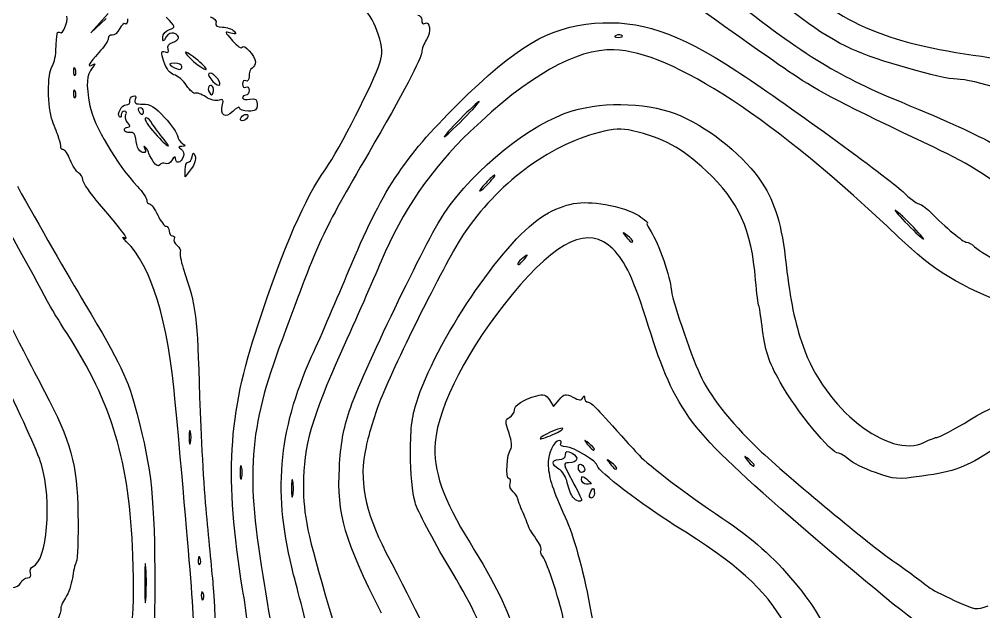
# Model space of a CAD drawing. Extents: x 32 to 2531, y 46 to 1398.
# Drawn here: x 960.5 to 1362.7, y 904.9 to 1152 of the extents above; entities that cross this region are included whole.
import ezdxf

# ---------------------------------------------------------------- set-up
doc = ezdxf.new("R2010")
doc.units = 0
doc.layers.add('IMAGE', color=7, linetype='CONTINUOUS')

msp = doc.modelspace()

# ---------------------------------------------------------------- linework, layer by layer
at = {"layer": 'IMAGE', "color": 7}
for points in [[(997.61695, 1154.31988), (990.40459, 1146.31988), (996.79815, 1152.31988)], [(1041.1254, 1123.95917), (1041.1254, 1123.95877)], [(1032.2113, 1089.57097), (1029.7125, 1086.31988), (1029.6825, 1089.31988), (1029.6829, 1089.31988)], [(1181.6057, 993.23385), (1183.3369, 990.46168), (1185.6349, 993.2996)], [(1013.3081, 923.27519), (1013.3044, 923.27519)]]:
    msp.add_lwpolyline(points, dxfattribs=at)
for points in [[(1211.9588, 1145.12536), (1211.9588, 1145.12536)], [(1034.9362, 1134.85648), (1034.9362, 1134.85648)], [(983.89731, 1131.23655), (983.89731, 1131.23655)], [(1028.3199, 1132.31988), (1028.3199, 1132.31988)], [(1042.5064, 1128.03813), (1042.5064, 1128.03813)], [(983.89731, 1121.90321), (983.89731, 1121.90321)], [(1012.3199, 1113.65321), (1012.3199, 1113.65321)], [(1052.9865, 1110.98655), (1052.9865, 1110.98655)], [(1145.6532, 1110.31985), (1145.6532, 1110.31985)], [(1020.1051, 1102.80793), (1020.1051, 1102.80793)], [(1016.3217, 1092.7064), (1016.3217, 1092.7064)], [(1156.3199, 1083.65321), (1156.3199, 1083.65321)], [(1332.3199, 1066.31985), (1332.3199, 1066.31985)], [(1216.3199, 1059.48996), (1216.3199, 1059.48996)], [(1171.1566, 1051.98655), (1171.1566, 1051.98655)], [(1187.0154, 981.40087), (1187.0154, 981.40087)], [(1031.9057, 979.98655), (1031.9057, 979.98655)], [(1200.3199, 972.82329), (1200.3199, 972.82329)], [(1053.239, 965.31988), (1053.239, 965.31988)], [(1266.9865, 966.15663), (1266.9865, 966.15663)], [(1193.6532, 965.06524), (1193.6532, 965.06524)], [(1209.6532, 964.82329), (1209.6532, 964.82329)], [(1074.5942, 959.31985), (1074.5942, 959.31985)], [(1194.9865, 960.03869), (1194.9865, 960.03869)], [(1198.5044, 954.31988), (1198.5044, 954.31988)], [(1191.3038, 952.65321), (1191.3038, 952.65321)], [(1035.8973, 927.23655), (1035.8973, 927.23655)], [(1037.2306, 912.56988), (1037.2306, 912.56988)]]:
    msp.add_lwpolyline(points, close=True, dxfattribs=at)
for points in [[(1283.007, 1129.104), (1266.3163, 1140.38281), (1207.6003, 1182.42376), (1198.1311, 1189.87555)], [(1276.2891, 1175.87376), (1299.1996, 1151.98091), (1318.3776, 1142.90028), (1358.3199, 1137.03288)], [(1307.6398, 1139.53201), (1294.139, 1145.76975), (1280.0692, 1156.30497), (1264.9102, 1171.52715)], [(1110.1645, 1145.74171), (1107.306, 1154.48111), (1102.9079, 1159.52023), (1089.1696, 1169.7964)], [(1249.3393, 1167.19637), (1284.6084, 1139.06267), (1299.4516, 1129.54601), (1324.3199, 1119.12303)], [(977.50163, 1146.41356), (978.7386, 1145.64907), (980.75621, 1150.44661), (980.40608, 1153.31988)], [(1004.7716, 1150.08979), (1004.2871, 1150.57432), (1003.188, 1149.62432), (1002.3293, 1147.97867)], [(1005.6526, 1152.09768), (1005.6526, 1150.5088), (1005.2562, 1149.60524), (1004.7716, 1150.08979)], [(1023.1194, 1147.69554), (1025.8189, 1148.55232), (1025.771, 1148.73747), (1021.786, 1152.84887)], [(1040.0824, 1153.01933), (1041.8441, 1152.48431), (1042.8955, 1151.34064), (1042.5215, 1150.36609)], [(1042.5215, 1150.36609), (1042.0944, 1149.25312), (1043.0296, 1148.65321), (1045.1917, 1148.65321)], [(1126.6535, 1153.67367), (1127.5702, 1153.66297), (1128.3202, 1152.71784), (1128.3202, 1151.57456)], [(1128.3202, 1151.57456), (1128.3202, 1150.43128), (1128.8573, 1149.82784), (1129.5138, 1150.23357)], [(1129.5138, 1150.23357), (1131.7601, 1151.62185), (1132.3833, 1146.61488), (1130.3504, 1143.51229)], [(1143.2475, 1116.44852), (1167.9011, 1140.82787), (1181.2457, 1148.74271), (1200.3199, 1150.29884)], [(1200.3199, 1150.29884), (1219.2957, 1151.84695), (1234.4765, 1146.75669), (1259.6532, 1130.40377)], [(975.77029, 1138.79409), (976.1298, 1146.61383), (976.25883, 1147.18165), (977.50163, 1146.41356)], [(1002.3293, 1147.97867), (1001.4705, 1146.33302), (1000.067, 1145.13658), (999.21028, 1145.31991)], [(1020.3598, 1144.56334), (1020.3378, 1145.79726), (1021.5793, 1147.20675), (1023.1194, 1147.69554)], [(1025.0212, 1146.12185), (1023.9375, 1146.53771), (1022.4609, 1145.85429), (1021.7284, 1144.59784)], [(1024.3873, 1142.34148), (1027.4702, 1143.31995), (1027.7636, 1145.06951), (1025.0212, 1146.12185)], [(1045.1917, 1148.65321), (1047.0219, 1148.65321), (1049.2243, 1147.91077), (1050.0859, 1147.00336)], [(1048.7101, 1146.24163), (1045.9276, 1147.08147), (1045.9633, 1146.90668), (1049.3667, 1143.02808)], [(1050.0859, 1147.00336), (1051.3153, 1145.70869), (1051.0191, 1145.54471), (1048.7101, 1146.24163)], [(997.64644, 1143.98658), (997.64244, 1143.06991), (995.84305, 1140.40246), (993.64644, 1138.05888)], [(999.21028, 1145.31991), (998.35356, 1145.50324), (997.64984, 1144.90324), (997.64644, 1143.98658)], [(1021.7284, 1144.59784), (1020.4969, 1142.48543), (1020.3974, 1142.48292), (1020.3598, 1144.56334)], [(1022.5358, 1139.56984), (1022.0806, 1140.75595), (1022.8041, 1141.83899), (1024.3873, 1142.34148)], [(1049.3667, 1143.02808), (1051.3463, 1140.77215), (1053.1786, 1139.5646), (1053.4386, 1140.34463)], [(1053.4386, 1140.34463), (1054.0193, 1142.08672), (1058.9859, 1136.58045), (1058.9859, 1134.19456)], [(1110.8923, 1133.8704), (1112.178, 1137.90127), (1112.0509, 1139.97467), (1110.1645, 1145.74171)], [(1130.3504, 1143.51229), (1129.2338, 1141.80809), (1128.3202, 1139.46521), (1128.3202, 1138.30592)], [(1209.4032, 1145.23061), (1208.3396, 1144.80498), (1208.6555, 1144.48904), (1210.2088, 1144.42506)], [(1211.9588, 1145.12541), (1211.5157, 1145.56846), (1210.3657, 1145.61582), (1209.4032, 1145.23061)], [(1210.2088, 1144.42506), (1211.6143, 1144.36716), (1212.4018, 1144.6823), (1211.9588, 1145.12536)], [(974.14236, 1132.12743), (974.91485, 1133.12157), (975.64743, 1136.12157), (975.77029, 1138.79409)], [(993.64644, 1138.05888), (989.48961, 1133.62396), (988.45188, 1131.44115), (991.31928, 1133.16383)], [(1020.828, 1134.34007), (1019.5586, 1138.42331), (1019.6303, 1139.02459), (1021.3098, 1138.38012)], [(1021.3098, 1138.38012), (1022.6471, 1137.86692), (1023.0421, 1138.25025), (1022.5358, 1139.56984)], [(1029.8327, 1138.2582), (1029.1358, 1137.58837), (1036.732, 1131.07917), (1038.2695, 1131.02868)], [(1034.9362, 1134.85648), (1032.3972, 1136.98495), (1030.1007, 1138.51572), (1029.8327, 1138.2582)], [(1128.3202, 1138.30592), (1128.3202, 1135.78731), (1120.4789, 1120.87999), (1106.2356, 1096.31992)], [(1208.4895, 1139.23873), (1192.5758, 1139.67733), (1172.9636, 1128.52825), (1148.5169, 1105.14557)], [(1327.1337, 1061.13447), (1276.0437, 1109.99355), (1232.6294, 1138.57344), (1208.4895, 1139.23873)], [(1351.5218, 1126.98655), (1345.3493, 1126.98655), (1317.6584, 1134.90311), (1307.6398, 1139.53201)], [(1025.0221, 1128.86141), (1023.3631, 1129.27971), (1021.7434, 1131.39547), (1020.828, 1134.34007)], [(1038.2695, 1131.02868), (1038.9751, 1131.00548), (1037.4751, 1132.72801), (1034.9362, 1134.85648)], [(1058.9859, 1134.19456), (1058.9859, 1133.25004), (1058.3859, 1132.10644), (1057.6526, 1131.65321)], [(1358.3199, 1137.03288), (1377.8181, 1134.16864), (1377.9535, 1134.14275), (1386.6685, 1131.60923)], [(974.33803, 1109.65321), (972.28515, 1115.21943), (972.16015, 1129.57645), (974.14236, 1132.12743)], [(983.09181, 1130.43099), (983.03391, 1129.02544), (983.34905, 1128.23793), (983.79211, 1128.68099)], [(983.89736, 1131.23655), (983.47173, 1132.30019), (983.15579, 1131.98425), (983.09181, 1130.43099)], [(983.79211, 1128.68099), (984.23516, 1129.12405), (984.28252, 1130.27405), (983.89731, 1131.23655)], [(991.06371, 1131.79795), (988.49152, 1128.63039), (988.24535, 1125.14503), (989.94144, 1115.90858)], [(991.31928, 1133.16383), (992.35264, 1133.78466), (992.25553, 1133.2657), (991.06371, 1131.79795)], [(1025.3199, 1133.6328), (1022.894, 1133.6163), (1022.7026, 1133.36504), (1024.3199, 1132.31988)], [(1024.3199, 1132.31988), (1026.9049, 1130.64932), (1028.3199, 1130.64932), (1028.3199, 1132.31988)], [(1028.3199, 1132.31988), (1028.3199, 1133.05321), (1026.9699, 1133.64403), (1025.3199, 1133.6328)], [(1057.6526, 1131.65321), (1056.9193, 1131.19999), (1056.3193, 1129.62917), (1056.3193, 1128.16251)], [(1088.3302, 1089.65321), (1093.9207, 1097.60283), (1108.3347, 1125.85117), (1110.8923, 1133.8704)], [(1259.6532, 1130.40377), (1277.6543, 1118.7116), (1323.3467, 1085.53379), (1328.9163, 1080.11096)], [(1030.3027, 1124.34461), (1028.8849, 1126.45405), (1026.5087, 1128.48661), (1025.0221, 1128.86141)], [(1039.5739, 1129.35163), (1039.1286, 1128.90639), (1039.8643, 1127.41711), (1041.2088, 1126.04211)], [(1042.5064, 1128.03813), (1041.3387, 1129.20579), (1040.0191, 1129.79687), (1039.5739, 1129.35163)], [(1041.2088, 1126.04211), (1042.5532, 1124.66711), (1043.8729, 1124.07603), (1044.1413, 1124.72861)], [(1044.1413, 1124.72861), (1044.4098, 1125.38119), (1043.674, 1126.87048), (1042.5064, 1128.03813)], [(1054.9859, 1126.31988), (1054.2526, 1126.77311), (1053.6526, 1126.17311), (1053.6526, 1124.98655)], [(1056.3193, 1128.16251), (1056.3193, 1126.69584), (1055.7193, 1125.86665), (1054.9859, 1126.31988)], [(1341.8183, 1098.58695), (1303.8945, 1116.60079), (1293.6194, 1121.93259), (1283.007, 1129.104)], [(1387.3951, 1116.17957), (1381.3251, 1119.90149), (1357.8058, 1126.98655), (1351.5218, 1126.98655)], [(983.89736, 1121.90321), (983.47173, 1122.96685), (983.15579, 1122.65092), (983.09181, 1121.09765)], [(1033.8955, 1121.13665), (1033.3372, 1120.7916), (1031.7204, 1122.23517), (1030.3027, 1124.34461)], [(1041.1254, 1123.95877), (1039.7701, 1125.31412), (1038.6518, 1123.27359), (1039.7638, 1121.47427)], [(1041.3695, 1121.46927), (1041.6783, 1122.39566), (1041.5685, 1123.51611), (1041.1254, 1123.95917)], [(1053.6526, 1124.98655), (1053.6526, 1123.79999), (1054.2526, 1123.19999), (1054.9859, 1123.65321)], [(1054.9859, 1123.65321), (1055.7193, 1124.10644), (1056.3193, 1123.54188), (1056.3193, 1122.39857)], [(1056.3193, 1122.39857), (1056.3193, 1121.25529), (1055.7193, 1120.31988), (1054.9859, 1120.31988)], [(983.09181, 1121.09765), (983.03391, 1119.69211), (983.34905, 1118.9046), (983.79211, 1119.34765)], [(983.79211, 1119.34765), (984.23516, 1119.79072), (984.28252, 1120.94072), (983.89731, 1121.90321)], [(1006.6532, 1117.81988), (1006.4699, 1118.64488), (1007.0703, 1119.59501), (1007.9875, 1119.93129)], [(1007.9875, 1119.93129), (1009.034, 1120.315), (1009.3656, 1119.78841), (1008.8778, 1118.51736)], [(1008.8778, 1118.51736), (1008.286, 1116.97513), (1009.0391, 1116.51868), (1012.0349, 1116.60387)], [(1038.2713, 1119.56203), (1036.4229, 1120.77313), (1034.4538, 1121.48172), (1033.8955, 1121.13665)], [(1043.803, 1118.19309), (1042.609, 1117.73489), (1040.1197, 1118.35092), (1038.2713, 1119.56203)], [(1039.7638, 1121.47427), (1040.6039, 1120.11504), (1040.9179, 1120.11399), (1041.3695, 1121.46927)], [(1045.3101, 1116.48729), (1045.8129, 1118.41027), (1045.4473, 1118.82408), (1043.803, 1118.19309)], [(1054.9859, 1120.31988), (1054.2526, 1120.31988), (1053.6526, 1119.80308), (1053.6526, 1119.17144)], [(1053.6526, 1119.17144), (1053.6526, 1118.5398), (1055.024, 1118.28517), (1056.7002, 1118.6056)], [(1056.7002, 1118.6056), (1059.0831, 1119.06111), (1059.7479, 1118.5845), (1059.7479, 1116.42069)], [(1191.0605, 1113.76716), (1204.9166, 1117.97583), (1224.4172, 1117.08553), (1236.3199, 1111.70087)], [(1324.3199, 1119.12303), (1367.1585, 1101.16811), (1369.5699, 1099.82311), (1393.6532, 1080.44912)], [(989.94144, 1115.90858), (991.40891, 1107.91711), (1001.2993, 1091.13484), (1009.7739, 1082.25643)], [(1002.2885, 1111.24016), (1001.0561, 1112.47255), (1003.2076, 1116.31988), (1005.1292, 1116.31988)], [(1005.1292, 1116.31988), (1006.1507, 1116.31988), (1006.8365, 1116.99488), (1006.6532, 1117.81988)], [(1010.9079, 1114.98655), (1010.1312, 1114.98655), (1009.8667, 1114.38655), (1010.3199, 1113.65321)], [(1012.3199, 1113.65321), (1012.3199, 1114.38655), (1011.6845, 1114.98655), (1010.9079, 1114.98655)], [(1012.0349, 1116.60387), (1015.0461, 1116.68947), (1017.1696, 1115.38697), (1021.0858, 1111.05231)], [(1049.4952, 1113.49584), (1046.3496, 1110.35021), (1044.1216, 1111.94272), (1045.3101, 1116.48729)], [(1052.3193, 1114.98655), (1052.3193, 1115.71988), (1051.0485, 1115.04905), (1049.4952, 1113.49584)], [(1056.0336, 1113.65321), (1053.9907, 1113.65321), (1052.3193, 1114.25321), (1052.3193, 1114.98655)], [(1059.7479, 1116.42069), (1059.7479, 1114.28191), (1058.9041, 1113.65321), (1056.0336, 1113.65321)], [(1097.8313, 1046.98655), (1111.6798, 1080.34124), (1120.7272, 1094.17885), (1143.2475, 1116.44852)], [(1152.2288, 1117.65318), (1151.8621, 1117.65318), (1148.3031, 1114.35318), (1144.3199, 1110.31985)], [(1145.6532, 1110.31985), (1149.6364, 1114.35318), (1152.5955, 1117.65318), (1152.2288, 1117.65318)], [(1002.9865, 1112.09765), (1002.9865, 1111.24211), (1002.6724, 1110.85623), (1002.2885, 1111.24016)], [(1004.3986, 1113.65321), (1003.622, 1113.65321), (1002.9865, 1112.95321), (1002.9865, 1112.09765)], [(1004.9504, 1112.26148), (1005.4235, 1113.02693), (1005.1752, 1113.65321), (1004.3986, 1113.65321)], [(1005.7017, 1108.92815), (1004.8154, 1109.99601), (1004.4774, 1111.49601), (1004.9504, 1112.26148)], [(1010.3199, 1113.65321), (1010.7731, 1112.91988), (1011.4085, 1112.31988), (1011.7319, 1112.31988)], [(1011.7319, 1112.31988), (1012.0553, 1112.31988), (1012.3199, 1112.91988), (1012.3199, 1113.65321)], [(1013.0393, 1110.77179), (1012.5296, 1110.287), (1014.329, 1107.437), (1017.038, 1104.43845)], [(1015.4763, 1109.14127), (1014.6456, 1110.52284), (1013.549, 1111.25657), (1013.0393, 1110.77179)], [(1021.0858, 1111.05231), (1023.8999, 1107.93743), (1026.3389, 1104.45843), (1026.5058, 1103.3212)], [(1053.4958, 1109.65321), (1052.7625, 1109.65321), (1052.5333, 1110.25321), (1052.9865, 1110.98655)], [(1052.9865, 1110.98655), (1053.4398, 1111.71988), (1054.4106, 1112.31988), (1055.1439, 1112.31988)], [(1055.6532, 1110.98655), (1055.2, 1110.25321), (1054.2292, 1109.65321), (1053.4958, 1109.65321)], [(1055.1439, 1112.31988), (1055.8773, 1112.31988), (1056.1064, 1111.71988), (1055.6532, 1110.98655)], [(1144.3199, 1110.31985), (1140.3367, 1106.28652), (1137.3776, 1102.98652), (1137.7443, 1102.98652)], [(1137.6528, 1070.98588), (1150.4843, 1089.88119), (1173.733, 1108.50409), (1191.0605, 1113.76716)], [(1137.7443, 1102.98652), (1138.111, 1102.98652), (1141.67, 1106.28652), (1145.6532, 1110.31985)], [(1236.3199, 1111.70087), (1249.7567, 1105.62216), (1263.0185, 1094.67249), (1270.2901, 1083.65321)], [(977.06785, 1102.31988), (976.51307, 1103.78655), (975.28464, 1107.08655), (974.33803, 1109.65321)], [(1004.3199, 1105.80136), (1004.3199, 1106.45321), (1004.9933, 1106.98655), (1005.8165, 1106.98655)], [(1005.8165, 1106.98655), (1006.8705, 1106.98655), (1006.8365, 1107.56072), (1005.7017, 1108.92815)], [(1020.1051, 1102.80793), (1018.3899, 1104.90969), (1016.3069, 1107.75969), (1015.4763, 1109.14127)], [(1216.2707, 1105.48952), (1211.5467, 1106.57687), (1208.48, 1106.42709), (1202.2707, 1104.80576)], [(977.86489, 1098.65321), (977.98129, 1099.20321), (977.62265, 1100.85321), (977.06785, 1102.31988)], [(1006.6282, 1104.80136), (1005.3586, 1104.69951), (1004.3199, 1105.14951), (1004.3199, 1105.80136)], [(1009.1041, 1102.16785), (1008.997, 1103.96788), (1008.1023, 1104.91963), (1006.6282, 1104.80136)], [(1010.2078, 1097.83452), (1009.693, 1098.66757), (1009.1963, 1100.61757), (1009.1041, 1102.16785)], [(1017.038, 1104.43845), (1022.6699, 1098.20467), (1024.7749, 1097.08556), (1020.1051, 1102.80793)], [(1026.5058, 1103.3212), (1026.6727, 1102.18396), (1027.5991, 1100.75263), (1028.5646, 1100.14044)], [(1148.5169, 1105.14557), (1132.2675, 1089.60341), (1120.1028, 1071.89741), (1111.4073, 1051.13165)], [(1202.2707, 1104.80576), (1181.0812, 1099.27281), (1159.735, 1083.22715), (1145.7502, 1062.31992)], [(1246.972, 1088.73217), (1236.745, 1098.28372), (1228.8463, 1102.59496), (1216.2707, 1105.48952)], [(978.82479, 1097.65321), (978.18043, 1097.65321), (977.74847, 1098.10321), (977.86489, 1098.65321)], [(1012.8515, 1097.98655), (1014.0488, 1095.90592), (1011.4907, 1095.75881), (1010.2078, 1097.83452)], [(1013.1061, 1098.54211), (1012.4009, 1099.18765), (1012.2942, 1098.95487), (1012.8515, 1097.98655)], [(1014.3675, 1096.54211), (1014.3415, 1097.03099), (1013.7737, 1097.93099), (1013.1061, 1098.54211)], [(1028.3199, 1098.98655), (1026.7752, 1098.95505), (1026.7096, 1098.69841), (1028.0317, 1097.85953)], [(1028.0317, 1097.85953), (1028.9754, 1097.26075), (1029.3601, 1095.77415), (1028.8891, 1094.54661)], [(1028.5646, 1100.14044), (1029.9553, 1099.25856), (1029.9045, 1099.01889), (1028.3199, 1098.98655)], [(1384.3211, 1071.07036), (1364.3314, 1086.86147), (1358.3479, 1090.7352), (1341.8183, 1098.58695)], [(981.74649, 1093.31988), (980.78392, 1095.70321), (979.46915, 1097.65321), (978.82479, 1097.65321)], [(1016.3217, 1092.7064), (1015.2731, 1094.32715), (1014.3937, 1096.05321), (1014.3675, 1096.54211)], [(1025.6127, 1093.98655), (1025.5907, 1094.90321), (1024.9535, 1094.5906), (1024.1974, 1093.29184)], [(1028.8891, 1094.54661), (1027.8904, 1091.9442), (1025.6716, 1091.56492), (1025.6127, 1093.98655)], [(1030.8888, 1092.31988), (1031.5683, 1092.31988), (1032.3361, 1093.36988), (1032.5948, 1094.65321)], [(1033.8877, 1094.90431), (1034.3401, 1093.75907), (1033.5857, 1091.35907), (1032.2113, 1089.57097)], [(1032.5948, 1094.65321), (1032.9994, 1096.65955), (1033.1806, 1096.69473), (1033.8877, 1094.90431)], [(1106.2356, 1096.31992), (1086.2392, 1061.83983), (1085.9211, 1061.15365), (1070.0724, 1018.31992)], [(985.24159, 1087.92029), (984.28185, 1088.50673), (982.70905, 1090.93655), (981.74649, 1093.31988)], [(1019.125, 1091.21055), (1018.5629, 1090.30105), (1017.5168, 1090.85928), (1016.3217, 1092.7064)], [(1021.4222, 1091.79599), (1020.6519, 1092.27203), (1019.6182, 1092.00859), (1019.125, 1091.21055)], [(1024.1974, 1093.29184), (1023.4413, 1091.99308), (1022.1924, 1091.31995), (1021.4222, 1091.79599)], [(1029.6829, 1089.31988), (1029.6669, 1090.96988), (1030.2092, 1092.31988), (1030.8888, 1092.31988)], [(972.28575, 1034.31985), (966.2722, 1045.74749), (950.79692, 1073.61818), (942.30211, 1088.31985)], [(986.98655, 1084.98952), (986.98655, 1086.015), (986.20131, 1087.33385), (985.24159, 1087.92029)], [(1059.9622, 1024.31988), (1071.2549, 1058.17121), (1079.4281, 1076.99461), (1088.3302, 1089.65321)], [(1158.7847, 1086.98655), (1158.4181, 1086.98655), (1156.7089, 1085.48655), (1154.9865, 1083.65321)], [(1156.3199, 1083.65321), (1158.0422, 1085.48655), (1159.1514, 1086.98655), (1158.7847, 1086.98655)], [(1267.5558, 1043.16564), (1265.8412, 1064.28447), (1260.5083, 1076.08989), (1246.972, 1088.73217)], [(959.70268, 1082.31987), (968.26955, 1066.91987), (980.93741, 1044.88922), (987.85351, 1033.36286)], [(993.98655, 1074.88087), (990.13655, 1079.41513), (986.98655, 1083.96403), (986.98655, 1084.98952)], [(1009.7739, 1082.25643), (1011.9072, 1080.02152), (1013.6526, 1077.47152), (1013.6526, 1076.58976)], [(1154.9865, 1083.65321), (1153.2642, 1081.81988), (1152.155, 1080.31988), (1152.5217, 1080.31988)], [(1152.5217, 1080.31988), (1152.8884, 1080.31988), (1154.5975, 1081.81988), (1156.3199, 1083.65321)], [(1270.2901, 1083.65321), (1275.6868, 1075.475), (1278.4167, 1066.20367), (1280.301, 1049.65321)], [(1328.9163, 1080.11096), (1331.8111, 1077.29253), (1334.8046, 1074.98655), (1335.5687, 1074.98655)], [(1004.2931, 1060.91449), (1006.5972, 1059.59396), (1004.1448, 1062.9172), (993.98655, 1074.88087)], [(1013.6526, 1076.58976), (1013.6526, 1075.70802), (1014.1843, 1074.98658), (1014.834, 1074.98658)], [(1014.834, 1074.98658), (1015.4838, 1074.98658), (1017.0119, 1072.88658), (1018.2299, 1070.31991)], [(1179.5419, 1070.27739), (1188.4778, 1075.43575), (1194.315, 1076.45609), (1204.8944, 1074.70895)], [(1204.8944, 1074.70895), (1210.3226, 1073.81249), (1216.1702, 1071.8648), (1218.8082, 1070.0746)], [(1335.5687, 1074.98655), (1336.3327, 1074.98655), (1338.4643, 1073.47853), (1340.3055, 1071.6354)], [(1018.2299, 1070.31991), (1019.4479, 1067.75324), (1021.0162, 1065.65324), (1021.7152, 1065.65324)], [(1098.1981, 988.77465), (1103.0779, 1003.27712), (1130.5601, 1060.54153), (1137.6528, 1070.98588)], [(1126.8226, 994.24861), (1135.8428, 1020.60919), (1164.1038, 1061.36556), (1179.5419, 1070.27739)], [(1218.8082, 1070.0746), (1221.311, 1068.37619), (1222.9341, 1066.98659), (1222.4151, 1066.98659)], [(1325.7647, 1072.31985), (1325.398, 1072.31985), (1327.7478, 1069.61985), (1330.9865, 1066.31985)], [(1332.3199, 1066.31985), (1329.0812, 1069.61985), (1326.1313, 1072.31985), (1325.7647, 1072.31985)], [(1340.3055, 1071.6354), (1346.7405, 1065.19375), (1354.1849, 1058.98655), (1355.4755, 1058.98655)], [(1207.9449, 1056.28085), (1197.9442, 1066.05835), (1185.0424, 1060.18539), (1166.0252, 1037.19892)], [(1222.4151, 1066.98659), (1221.8962, 1066.98659), (1222.6088, 1065.33659), (1223.9986, 1063.31992)], [(1330.9865, 1066.31985), (1334.2253, 1063.01985), (1337.1751, 1060.31985), (1337.5417, 1060.31985)], [(1337.5417, 1060.31985), (1337.9084, 1060.31985), (1335.5585, 1063.01985), (1332.3199, 1066.31985)], [(1021.7152, 1065.65324), (1022.4141, 1065.65324), (1022.9859, 1064.75324), (1022.9859, 1063.65324)], [(1022.9859, 1063.65324), (1022.9859, 1062.55324), (1023.6214, 1061.65324), (1024.398, 1061.65324)], [(1024.398, 1061.65324), (1025.1746, 1061.65324), (1025.4812, 1061.12123), (1025.0793, 1060.47099)], [(1145.7502, 1062.31992), (1139.0315, 1052.27545), (1117.4438, 1009.2576), (1111.1481, 993.3682)], [(1213.9865, 1061.82329), (1211.8718, 1063.48179), (1211.8246, 1063.43463), (1213.4831, 1061.31988)], [(1216.3199, 1059.48996), (1216.3199, 1059.76683), (1215.2699, 1060.81683), (1213.9865, 1061.82329)], [(1223.9986, 1063.31992), (1226.8489, 1059.18408), (1232.3199, 1043.51531), (1232.3199, 1039.48791)], [(1005.2631, 1059.18357), (1003.6443, 1060.75757), (1003.2078, 1061.53649), (1004.2931, 1060.91449)], [(1025.5716, 992.31988), (1022.466, 1026.4578), (1015.5701, 1049.16168), (1005.2631, 1059.18357)], [(1025.0793, 1060.47099), (1024.6774, 1059.82075), (1025.2354, 1058.55276), (1026.3193, 1057.65324)], [(1026.3193, 1057.65324), (1027.4031, 1056.75372), (1028.0012, 1055.55062), (1027.6483, 1054.97967)], [(1213.4831, 1061.31988), (1215.225, 1059.09888), (1216.3199, 1058.39257), (1216.3199, 1059.48996)], [(1375.6532, 1031.62251), (1351.9547, 1040.88777), (1341.9271, 1046.98708), (1327.1337, 1061.13447)], [(1355.4755, 1058.98655), (1356.1911, 1058.98655), (1357.7239, 1058.14689), (1358.8816, 1057.12064)], [(1027.6483, 1054.97967), (1027.2955, 1054.40872), (1027.8648, 1051.3267), (1028.9136, 1048.13075)], [(1171.1566, 1051.98655), (1172.8151, 1054.10129), (1172.768, 1054.14845), (1170.6532, 1052.48996)], [(1222.9112, 1023.87284), (1216.5965, 1043.85424), (1213.2557, 1051.08859), (1207.9449, 1056.28085)], [(1358.8816, 1057.12064), (1363.0439, 1053.43108), (1375.2909, 1047.05973), (1410.9865, 1030.01385)], [(1111.4073, 1051.13165), (1108.1496, 1043.35185), (1100.7277, 1026.45413), (1094.9143, 1013.58119)], [(1170.6532, 1052.48996), (1168.4322, 1050.74813), (1167.7259, 1049.65321), (1168.8233, 1049.65321)], [(1168.8233, 1049.65321), (1169.1002, 1049.65321), (1170.1502, 1050.70321), (1171.1566, 1051.98655)], [(1280.301, 1049.65321), (1282.0599, 1034.2048), (1283.7276, 1026.11379), (1287.3091, 1015.65321)], [(944.37095, 1048.77141), (955.46785, 1026.88972), (967.46268, 1003.49157), (971.02613, 996.77552)], [(1028.9136, 1048.13075), (1034.3404, 1031.59304), (1034.6693, 1028.98222), (1035.6923, 994.31991)], [(1082.4103, 1011.26885), (1086.477, 1020.28025), (1093.4165, 1036.35321), (1097.8313, 1046.98655)], [(1268.8548, 1032.49897), (1268.5789, 1032.96411), (1267.9944, 1037.76411), (1267.5558, 1043.16564)], [(1232.3199, 1039.48791), (1232.3199, 1036.3368), (1240.1378, 1013.07981), (1244.3659, 1003.65325)], [(980.41249, 1020.98652), (977.10049, 1026.11985), (973.44345, 1032.11985), (972.28575, 1034.31985)], [(1166.0252, 1037.19892), (1147.877, 1015.26281), (1135.21, 990.88077), (1133.9731, 975.50353)], [(987.85351, 1033.36286), (1002.6926, 1008.63202), (1005.8903, 1001.90915), (1009.595, 987.65321)], [(1270.2171, 1024.15207), (1269.7437, 1028.27772), (1269.1307, 1032.03383), (1268.8548, 1032.49897)], [(1053.6529, 914.31988), (1046.0215, 960.73904), (1047.531, 987.05569), (1059.9622, 1024.31988)], [(1286.3901, 940.62937), (1239.4371, 981.17132), (1234.2607, 987.95943), (1222.9112, 1023.87284)], [(1277.7921, 1000.63651), (1272.7902, 1009.50324), (1271.4042, 1013.80595), (1270.2171, 1024.15207)], [(1007.9084, 928.31985), (1006.4108, 967.67453), (999.25989, 991.77464), (980.41249, 1020.98652)], [(1070.0724, 1018.31992), (1056.0813, 980.50661), (1054.8016, 962.59155), (1062.739, 915.65325)], [(1094.9143, 1013.58119), (1082.4737, 986.03323), (1078.9787, 973.77248), (1079.0063, 957.77327)], [(1287.3091, 1015.65321), (1296.1951, 989.69969), (1323.2546, 968.27039), (1337.9093, 975.58116)], [(1074.9203, 920.31988), (1066.2077, 953.51515), (1068.4089, 980.24329), (1082.4103, 1011.26885)], [(969.74368, 966.31976), (968.23121, 971.45309), (960.48901, 988.55309), (952.5388, 1004.31976)], [(1244.3659, 1003.65325), (1247.9453, 995.67284), (1257.2499, 983.74592), (1267.8845, 973.50657)], [(1302.1782, 970.98659), (1298.964, 970.98659), (1284.8106, 988.19504), (1277.7921, 1000.63651)], [(971.02613, 996.77552), (982.12397, 975.85934), (984.65541, 966.58062), (984.97345, 945.65318)], [(1035.6923, 994.31991), (1036.1468, 978.91991), (1037.4021, 957.01991), (1038.4819, 945.65324)], [(1111.1481, 993.3682), (1109.031, 988.02497), (1106.3058, 979.15325), (1105.0922, 973.65325)], [(1123.6532, 970.98659), (1123.6532, 982.2402), (1124.2749, 986.80352), (1126.8226, 994.24861)], [(1166.9865, 989.00593), (1166.9865, 991.04216), (1170.5535, 993.33281), (1176.283, 994.97601)], [(1176.283, 994.97601), (1179.1504, 995.79836), (1180.2235, 995.44712), (1181.6057, 993.23385)], [(1185.6349, 993.2996), (1187.7015, 995.85171), (1188.2809, 995.95701), (1191.3875, 994.34528)], [(1191.3875, 994.34528), (1193.9449, 993.01849), (1195.0066, 992.95561), (1195.4757, 994.10315)], [(1195.4757, 994.10315), (1195.9254, 995.20319), (1196.1399, 995.16935), (1196.2146, 993.98661)], [(1196.2146, 993.98661), (1196.2726, 993.06995), (1196.9044, 992.31995), (1197.6189, 992.31995)], [(1356.8976, 984.899), (1372.2704, 994.11307), (1382.2617, 996.83101), (1399.7059, 996.54415)], [(1033.1854, 876.26775), (1033.9866, 898.27721), (1033.6234, 903.81244), (1025.5716, 992.31988)], [(1197.6189, 992.31995), (1198.8196, 992.31995), (1200.5244, 990.60297), (1211.6532, 978.18527)], [(1009.595, 987.65321), (1015.7632, 963.91773), (1016.9785, 952.07357), (1016.9827, 915.65321)], [(1093.9914, 964.97101), (1094.4785, 974.41), (1095.7106, 981.38208), (1098.1981, 988.77465)], [(1164.7268, 979.30703), (1163.0507, 984.17171), (1163.0717, 984.92824), (1164.9111, 985.9576)], [(1164.9111, 985.9576), (1166.0526, 986.59643), (1166.9865, 987.96817), (1166.9865, 989.00593)], [(1031.9057, 979.98655), (1031.5703, 981.26988), (1031.2959, 980.21988), (1031.2959, 977.65321)], [(1187.0154, 981.40087), (1185.8159, 981.82153), (1177.6532, 978.02927), (1177.6532, 977.05132)], [(1182.925, 978.75223), (1185.8245, 979.98111), (1187.6651, 981.17299), (1187.0154, 981.40087)], [(1343.4359, 977.65321), (1344.1909, 977.65321), (1350.2487, 980.91381), (1356.8976, 984.899)], [(1031.2959, 977.65321), (1031.2959, 975.08655), (1031.5703, 974.03655), (1031.9057, 975.31988)], [(1031.9057, 975.31988), (1032.241, 976.60321), (1032.241, 978.70321), (1031.9057, 979.98655)], [(1165.4072, 972.60723), (1166.1326, 973.33261), (1165.8598, 976.01827), (1164.7268, 979.30703)], [(1177.6532, 977.05132), (1177.6532, 976.75795), (1180.0255, 977.52336), (1182.925, 978.75223)], [(1211.6532, 978.18527), (1213.8532, 975.73047), (1217.1417, 972.12808), (1218.961, 970.17996)], [(1337.9093, 975.58116), (1340.1939, 976.72079), (1342.6807, 977.65321), (1343.4359, 977.65321)], [(1105.0922, 973.65325), (1102.0153, 959.70884), (1104.3762, 947.23201), (1113.418, 929.65325)], [(1133.9731, 975.50353), (1133.0251, 963.71732), (1137.0629, 952.04703), (1148.4735, 933.59341)], [(1185.7626, 976.31992), (1183.3552, 976.31992), (1180.7943, 970.49276), (1181.0749, 965.65325)], [(1186.3199, 974.98659), (1186.7731, 975.71992), (1186.5223, 976.31992), (1185.7626, 976.31992)], [(1188.5029, 973.65325), (1186.8377, 973.65325), (1185.8636, 974.24824), (1186.3199, 974.98659)], [(1201.6532, 965.56881), (1201.6532, 967.46405), (1191.5857, 973.65325), (1188.5029, 973.65325)], [(1197.9865, 975.15663), (1195.8718, 976.81512), (1195.8246, 976.76796), (1197.4831, 974.65321)], [(1197.4831, 974.65321), (1199.225, 972.43221), (1200.3199, 971.72591), (1200.3199, 972.82329)], [(1200.3199, 972.82329), (1200.3199, 973.10016), (1199.2699, 974.15016), (1197.9865, 975.15663)], [(1267.8845, 973.50657), (1277.7359, 964.02132), (1314.8576, 933.03188), (1323.6532, 926.95051)], [(1125.5214, 950.55236), (1124.4465, 954.25441), (1123.6532, 962.93143), (1123.6532, 970.98659)], [(1164.7579, 960.31992), (1163.242, 960.31992), (1163.8067, 971.00673), (1165.4072, 972.60723)], [(1185.6532, 968.31988), (1187.1619, 968.31988), (1188.3199, 969.20877), (1188.3199, 970.36679)], [(1188.3199, 970.36679), (1188.3199, 972.00996), (1188.8532, 972.12825), (1191.0239, 970.96656)], [(1191.0239, 970.96656), (1194.1606, 969.28784), (1193.332, 966.98655), (1189.5908, 966.98655)], [(1218.961, 970.17996), (1223.0076, 965.84673), (1238.4403, 954.15383), (1253.6532, 943.8948)], [(1264.6532, 968.48996), (1262.5385, 970.14845), (1262.4913, 970.10129), (1264.1498, 967.98655)], [(1306.2339, 968.47083), (1304.72, 969.85451), (1302.8949, 970.98659), (1302.1782, 970.98659)], [(1366.3243, 972.38823), (1355.0305, 965.04192), (1350.8409, 963.48499), (1336.8269, 961.42631)], [(966.27719, 923.82146), (972.20836, 926.09746), (974.24347, 951.04744), (969.74368, 966.31976)], [(1053.239, 965.31988), (1052.9036, 966.60321), (1052.6292, 965.55321), (1052.6292, 962.98655)], [(1053.239, 960.65321), (1053.5743, 961.93655), (1053.5743, 964.03655), (1053.239, 965.31988)], [(1181.0749, 965.65325), (1181.37, 960.56548), (1182.9767, 955.71419), (1188.1404, 944.31992)], [(1185.5448, 964.37788), (1182.2091, 966.16312), (1182.2684, 968.31988), (1185.6532, 968.31988)], [(1189.5908, 966.98655), (1187.2212, 966.98655), (1187.3321, 966.40788), (1191.0028, 959.62316)], [(1193.6532, 965.06524), (1193.6532, 966.20852), (1194.2532, 966.77311), (1194.9865, 966.31988)], [(1194.9865, 966.31988), (1195.7199, 965.86665), (1196.3199, 964.93124), (1196.3199, 964.24119)], [(1233.6532, 941.05353), (1220.6744, 949.10871), (1201.6532, 963.68088), (1201.6532, 965.56881)], [(1207.3199, 967.15663), (1205.2051, 968.81512), (1205.158, 968.76796), (1206.8165, 966.65321)], [(1206.8165, 966.65321), (1208.5583, 964.43221), (1209.6532, 963.72591), (1209.6532, 964.82329)], [(1209.6532, 964.82329), (1209.6532, 965.10016), (1208.6032, 966.15016), (1207.3199, 967.15663)], [(1264.1498, 967.98655), (1265.8916, 965.76555), (1266.9865, 965.05924), (1266.9865, 966.15663)], [(1266.9865, 966.15663), (1266.9865, 966.43349), (1265.9365, 967.48349), (1264.6532, 968.48996)], [(1317.4936, 962.89551), (1312.8147, 964.57828), (1307.7479, 967.08717), (1306.2339, 968.47083)], [(1052.6292, 962.98655), (1052.6292, 960.41988), (1052.9036, 959.36988), (1053.239, 960.65321)], [(1111.5111, 904.31988), (1095.991, 934.98133), (1092.9816, 945.39944), (1093.9914, 964.97101)], [(1189.0321, 958.66431), (1188.5212, 961.05373), (1186.9519, 963.62484), (1185.5448, 964.37788)], [(1194.9865, 962.98655), (1194.2532, 962.98655), (1193.6532, 963.92196), (1193.6532, 965.06524)], [(1196.3199, 964.24119), (1196.3199, 963.55113), (1195.7199, 962.98655), (1194.9865, 962.98655)], [(1194.9865, 960.03869), (1194.9865, 961.61288), (1195.3645, 961.66603), (1196.9865, 960.31988)], [(1336.8269, 961.42631), (1326.6829, 959.93615), (1325.4645, 960.02873), (1317.4936, 962.89551)], [(1074.5942, 959.31985), (1074.2764, 960.96985), (1074.0164, 959.61985), (1074.0164, 956.31985)], [(1074.5942, 953.31985), (1074.912, 954.96985), (1074.912, 957.66985), (1074.5942, 959.31985)], [(1079.0063, 957.77327), (1079.0283, 944.75432), (1080.4184, 938.11163), (1089.7713, 906.31988)], [(1165.2085, 958.4174), (1165.61, 959.46379), (1165.4072, 960.31992), (1164.7579, 960.31992)], [(1166.3991, 954.92081), (1165.3427, 955.79756), (1164.8069, 957.37103), (1165.2085, 958.4174)], [(1191.3038, 952.65321), (1190.5653, 953.56988), (1189.5431, 956.27487), (1189.0321, 958.66431)], [(1191.0028, 959.62316), (1193.1939, 955.57329), (1194.9865, 951.97329), (1194.9865, 951.62316)], [(1196.9865, 958.09765), (1195.8865, 958.09765), (1194.9865, 958.97112), (1194.9865, 960.03869)], [(1196.9865, 960.31988), (1198.0865, 959.40696), (1198.9865, 958.53349), (1198.9865, 958.37884)], [(1198.9865, 958.37884), (1198.9865, 958.22419), (1198.0865, 958.09765), (1196.9865, 958.09765)], [(1074.0164, 956.31985), (1074.0164, 953.01985), (1074.2764, 951.66985), (1074.5942, 953.31985)], [(1168.3199, 952.31949), (1168.3199, 952.87348), (1167.4555, 954.04407), (1166.3991, 954.92081)], [(1199.0284, 952.31988), (1198.3181, 952.31988), (1198.0823, 953.21988), (1198.5044, 954.31988)], [(1198.5044, 954.31988), (1198.9265, 955.41988), (1199.5077, 956.31988), (1199.7959, 956.31988)], [(1200.3199, 954.31988), (1200.3199, 953.21988), (1199.7387, 952.31988), (1199.0284, 952.31988)], [(1199.7959, 956.31988), (1200.0841, 956.31988), (1200.3199, 955.41988), (1200.3199, 954.31988)], [(1139.6358, 923.71717), (1132.9004, 934.93769), (1126.5489, 947.01353), (1125.5214, 950.55236)], [(1170.5722, 946.14941), (1169.3334, 948.98897), (1168.3199, 951.76551), (1168.3199, 952.31949)], [(1194.9865, 951.62316), (1194.9865, 950.36019), (1192.6171, 951.02291), (1191.3038, 952.65321)], [(984.97345, 945.65318), (985.12392, 935.75318), (984.80316, 926.75318), (984.26067, 925.65318)], [(1038.4819, 945.65324), (1039.5618, 934.28658), (1040.8669, 920.48658), (1041.3823, 914.98658)], [(1172.9076, 940.31992), (1172.8616, 940.68659), (1171.811, 943.30987), (1170.5722, 946.14941)], [(1188.1404, 944.31992), (1191.8456, 936.14383), (1195.2449, 923.89585), (1198.4682, 907.10753)], [(1280.1431, 899.28641), (1270.8996, 914.96348), (1260.1948, 924.58077), (1233.6532, 941.05353)], [(1253.6532, 943.8948), (1266.7869, 935.03788), (1274.5047, 928.17253), (1283.9024, 916.98661)], [(1175.9492, 935.50275), (1174.322, 937.78552), (1172.9533, 939.95325), (1172.9076, 940.31992)], [(1339.9588, 897.65325), (1337.3607, 897.65325), (1320.4498, 911.2202), (1286.3901, 940.62937)], [(1148.4735, 933.59341), (1159.0659, 916.46309), (1164.1342, 906.04379), (1167.5774, 894.31992)], [(1178.0905, 930.53497), (1178.54, 930.98447), (1177.5764, 933.21997), (1175.9492, 935.50275)], [(1113.418, 929.65325), (1126.6379, 903.95148), (1132.3296, 892.62972), (1139.5594, 877.65325)], [(1178.8058, 927.871), (1177.9629, 928.88668), (1177.641, 930.08547), (1178.0905, 930.53497)], [(984.26067, 925.65318), (983.71817, 924.55318), (982.989, 921.50332), (982.64029, 918.8757)], [(1000.8659, 867.00813), (1007.0068, 885.37222), (1008.9116, 901.95546), (1007.9084, 928.31985)], [(1013.3044, 923.27519), (1013.0342, 927.14977), (1012.8103, 924.31988), (1012.8069, 916.98655)], [(1035.0918, 926.43099), (1035.0338, 925.02544), (1035.3491, 924.23793), (1035.7921, 924.68099)], [(1035.8974, 927.23655), (1035.4717, 928.30019), (1035.1558, 927.98425), (1035.0918, 926.43099)], [(1035.7921, 924.68099), (1036.2352, 925.12404), (1036.2825, 926.27405), (1035.8973, 927.23655)], [(1187.5343, 900.98425), (1186.6849, 906.91304), (1180.5721, 925.74284), (1178.8058, 927.871)], [(1323.6532, 926.95051), (1329.786, 922.71027), (1336.1007, 918.06969), (1339.8181, 915.0712)], [(963.93784, 918.98642), (965.18971, 918.98642), (965.64351, 919.75344), (965.151, 921.03689)], [(965.151, 921.03689), (964.70968, 922.18696), (965.2042, 923.40973), (966.27719, 923.82146)], [(1013.2981, 909.94185), (1013.5718, 913.4006), (1013.5746, 919.4006), (1013.3081, 923.27519)], [(1156.7905, 888.81807), (1153.1799, 899.48253), (1148.6437, 908.71073), (1139.6358, 923.71717)], [(957.55173, 914.98642), (959.11987, 914.98642), (960.74825, 915.88642), (961.17036, 916.98642)], [(961.17036, 916.98642), (961.59248, 918.08642), (962.83784, 918.98642), (963.93784, 918.98642)], [(982.64029, 918.8757), (982.2916, 916.24809), (981.00357, 912.56789), (979.77804, 910.69749)], [(1012.8069, 916.98655), (1012.8069, 909.65321), (1013.0244, 906.48311), (1013.2981, 909.94185)], [(1083.7355, 885.83389), (1081.1006, 896.36785), (1077.1337, 911.88655), (1074.9203, 920.31988)], [(1283.9024, 916.98661), (1292.1424, 907.17868), (1296.2076, 900.16379), (1301.6742, 886.31995)], [(1016.9827, 915.65321), (1016.9827, 886.77303), (1016.5782, 879.20609), (1014.5391, 870.31987)], [(1037.2307, 912.56988), (1036.8051, 913.63352), (1036.4891, 913.31759), (1036.4251, 911.76432)], [(1041.3823, 914.98658), (1042.9554, 898.19783), (1042.4083, 844.52926), (1040.5625, 834.57039)], [(1058.2863, 878.98655), (1057.1847, 889.61988), (1055.0997, 905.51988), (1053.6529, 914.31988)], [(1062.739, 915.65325), (1064.9711, 902.45325), (1067.7419, 884.75325), (1068.8964, 876.31992)], [(1339.8181, 915.0712), (1340.6423, 914.40652), (1345.3844, 911.96076), (1350.3564, 909.63619)], [(979.77804, 910.69749), (978.55251, 908.82709), (977.67777, 906.77696), (977.83419, 906.14164)], [(1036.4251, 911.76432), (1036.3671, 910.35877), (1036.6824, 909.57127), (1037.1254, 910.01432)], [(1037.1254, 910.01432), (1037.5685, 910.45737), (1037.6159, 911.60739), (1037.2306, 912.56988)], [(1350.3564, 909.63619), (1359.0744, 905.56017), (1359.5765, 905.48048), (1364.4581, 907.39804)], [(977.83419, 906.14164), (977.9906, 905.50632), (977.3098, 903.31949), (976.32131, 901.28201)], [(1089.7713, 906.31988), (1101.8549, 865.24643), (1102.5025, 863.72859), (1117.6493, 840.98655)], [(1198.4682, 907.10753), (1200.3818, 897.14101), (1202.0848, 888.38659), (1202.2529, 887.65325)]]:
    msp.add_open_spline(points, degree=3, dxfattribs=at)

doc.saveas('drawing.dxf')
